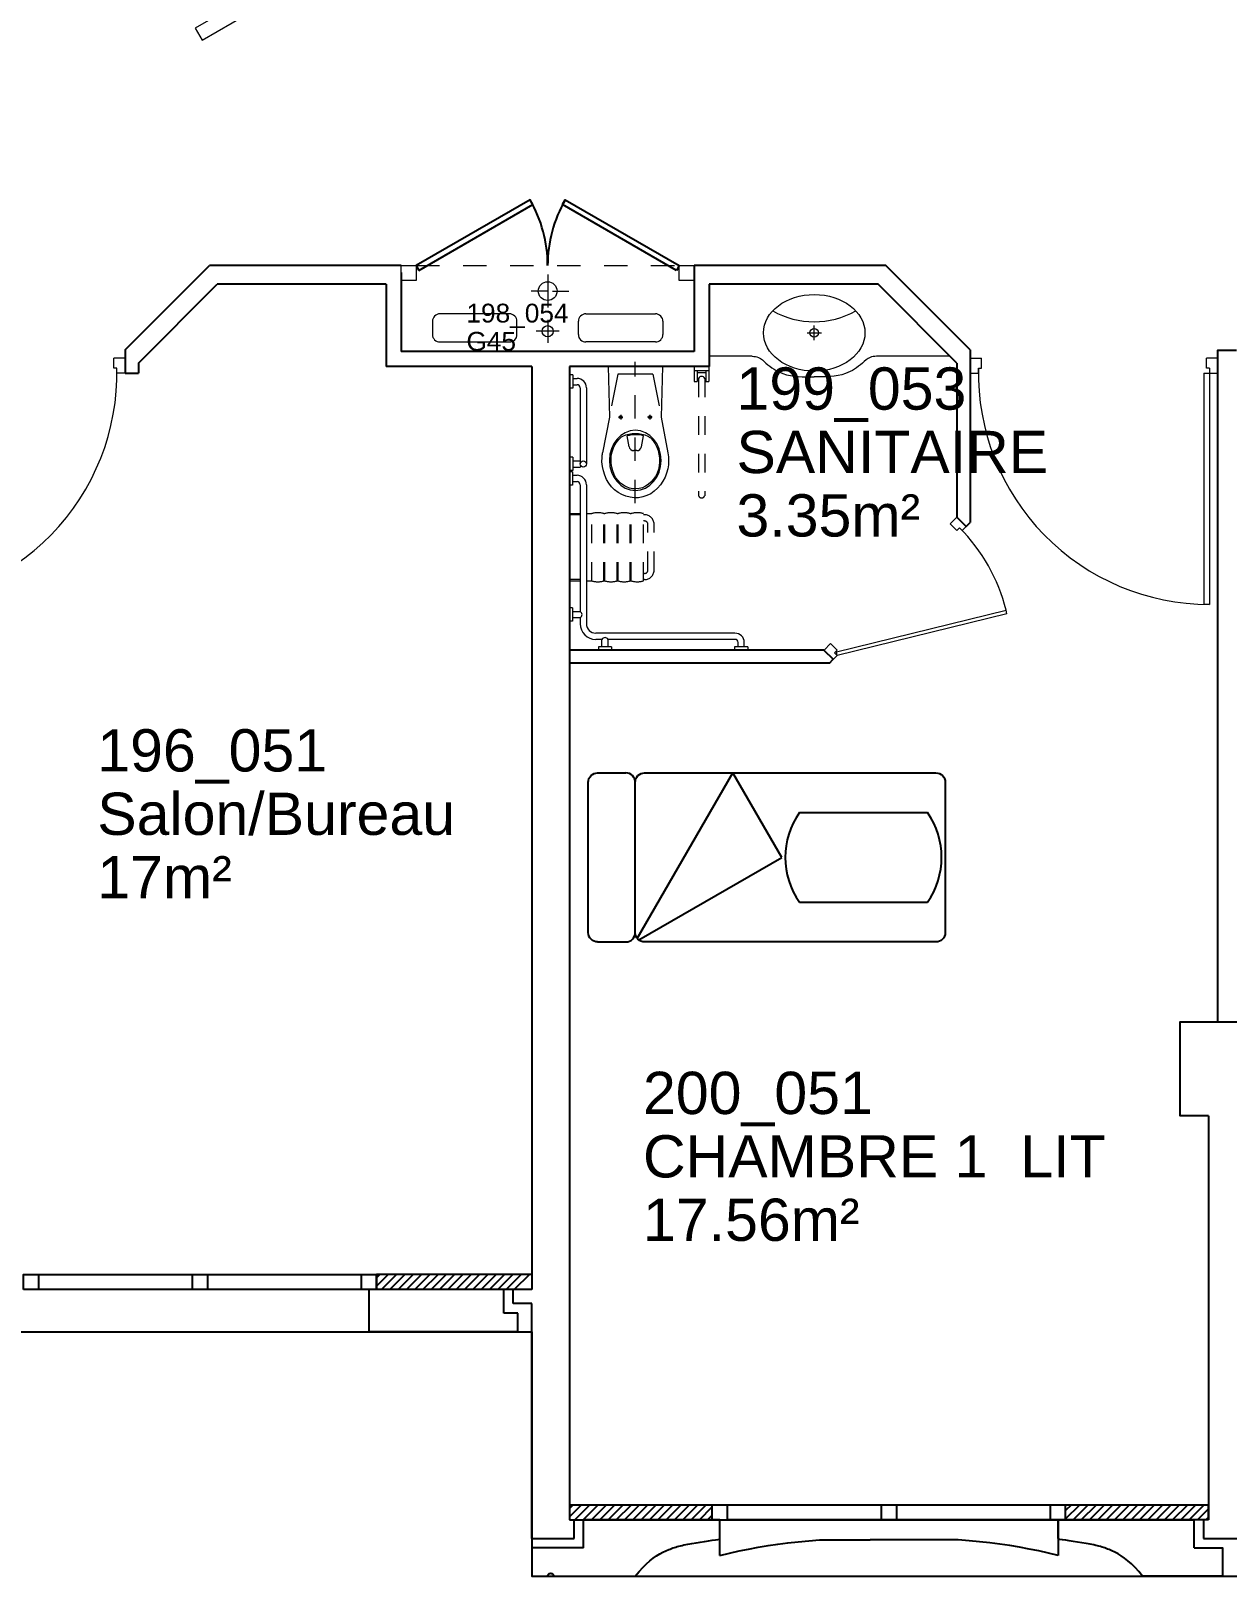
# Model space of a CAD drawing. Header units: metres. Extents: x -5 to 211, y -2 to 116.
# Drawn here: x 195.45 to 201.82, y 47.5 to 55.72 of the extents above; entities that cross this region are included whole.
import ezdxf

# ---------------------------------------------------------------- set-up
doc = ezdxf.new("R2010")
doc.units = ezdxf.units.M
doc.header["$MEASUREMENT"] = 0
for name, pattern in [('CACHÉ', [0.25, 0.125, -0.125]), ('CONTINU', [0]), ('HIDDEN2', [0.1875, 0.125, -0.0625])]:
    doc.linetypes.add(name, pattern=pattern)
doc.layers.get('0').update_dxf_attribs({"linetype": 'CONTINUOUS'})
for name, color, linetype in [('002 poteaux', 7, 'CONTINUOUS'), ('003 murs porteurs', 7, 'CONTINUOUS'), ('004 cloisons', 7, 'CONTINUOUS'), ('004 isolation', 7, 'CONTINUOUS'), ('005 Portes', 7, 'CONTINUOUS'), ('007 Fenêtre', 7, 'CONTINUOUS'), ('400 Lits', 150, 'CONTINUOUS'), ('A_CHASS', 4, 'CONTINUOUS'), ('A_Etiqu_Gaine', 8, 'CONTINUOUS'), ('A_Etiqu_Gaine_code', 8, 'CONTINUOUS'), ('A_Etiqu_Local', 8, 'CONTINUOUS'), ('A_MURS_CLOI', 7, 'CONTINUOUS'), ('CONTOUR', 54, 'CONTINUOUS')]:
    doc.layers.add(name, color=color, linetype=linetype)
doc.layers.add('A_PORT', color=8, linetype='CONTINUOUS', lineweight=0)
doc.layers.add('A_SANI', color=5, linetype='CONTINU', lineweight=0)
doc.styles.add('Attribut', font='arial.ttf')

# ---------------------------------------------------------------- blocks, each defined once
blk = doc.blocks.new('BROCA5-G973')
at = {"layer": '004 cloisons', "color": 5, "linetype": 'Continuous'}
for p, q in [((53.016285, 3.575227), (52.300285, 3.575227)), ((52.300285, 3.350223), (52.300285, 3.575227)), ((53.016285, 3.450223), (53.016285, 3.575227)), ((53.09137, 3.450223), (53.016285, 3.450223)), ((53.09137, 3.350223), (53.09137, 3.450223)), ((53.09137, 3.350223), (52.300285, 3.350223))]:
    blk.add_line(p, q, dxfattribs=at)
blk = doc.blocks.new('BROCA5-G981')
at = {"layer": '004 cloisons', "color": 52, "linetype": 'Continuous'}
for p, q in [((50.540024, 3.655227), (52.260025, 3.655227)), ((52.260025, 3.575227), (50.540024, 3.575227))]:
    blk.add_line(p, q, dxfattribs=at)
at = {"layer": '004 cloisons', "color": 7, "linetype": 'Continuous'}
for points in [[(50.46003, 3.575227), (50.46003, 3.655227), (50.540024, 3.655227), (50.540024, 3.575227)], [(51.360031, 3.575227), (51.360031, 3.655227), (51.440025, 3.655227), (51.440025, 3.575227)], [(52.260025, 3.575227), (52.260025, 3.655227), (52.340019, 3.655227), (52.340019, 3.575227)]]:
    blk.add_lwpolyline(points, close=True, dxfattribs=at)
blk = doc.blocks.new('BROCA5-G990')
at = {"layer": '004 cloisons', "color": 5, "linetype": 'Continuous'}
for p, q in [((55.966385, 2.350212), (56.69149, 2.350212)), ((55.966385, 2.250206), (55.966385, 2.350212)), ((56.69149, 2.200203), (56.69149, 2.350212))]:
    blk.add_line(p, q, dxfattribs=at)
for points in [[(56.416382, 2.050201), (56.396042, 2.07507), (56.376272, 2.096825), (56.357068, 2.115736), (56.338425, 2.132074), (56.320336, 2.14611), (56.302797, 2.158112), (56.285803, 2.168352), (56.269349, 2.1771), (56.25343, 2.184627), (56.238041, 2.191202), (56.238041, 2.191202), (56.230531, 2.194214), (56.223086, 2.197069), (56.215636, 2.199782), (56.208113, 2.202367), (56.200451, 2.204837), (56.19258, 2.207206), (56.184434, 2.209489), (56.175945, 2.211699), (56.167044, 2.21385), (56.157664, 2.215955), (56.157664, 2.215955), (56.137397, 2.220065), (56.115608, 2.224026), (56.092961, 2.227813), (56.070123, 2.231402), (56.047757, 2.234768), (56.02653, 2.237886), (56.007106, 2.240733), (55.99015, 2.243283), (55.976328, 2.245511), (55.966305, 2.247394)], [(56.69149, 2.200203), (56.841385, 2.200203), (56.841385, 2.050201), (56.416382, 2.050201)]]:
    blk.add_lwpolyline(points, dxfattribs=at)
blk = doc.blocks.new('BROCA5-G989')
at = {"layer": '004 cloisons'}
blk.add_blockref('BROCA5-G990', (0, 0), dxfattribs=at)
blk = doc.blocks.new('BROCA5-G992')
at = {"layer": '004 cloisons', "color": 1, "linetype": 'Continuous'}
for p in [(54.696983, 2.243614), (55.435791, 2.243614)]:
    blk.add_line(p, (54.966385, 2.243614), dxfattribs=at)
blk.add_lwpolyline([(54.166389, 2.160209), (54.217547, 2.172672), (54.268564, 2.184034), (54.319653, 2.194367), (54.371024, 2.203737), (54.422889, 2.212214), (54.475457, 2.219867), (54.52894, 2.226765), (54.583548, 2.232976), (54.639492, 2.23857), (54.696983, 2.243614)], dxfattribs=at)
blk = doc.blocks.new('BROCA5-G991')
at = {"layer": '004 cloisons', "color": 1, "linetype": 'Continuous'}
for points in [[(54.166389, 2.160209), (54.166389, 2.350212), (55.966385, 2.350212), (55.966385, 2.160209)], [(55.966385, 2.160209), (55.915228, 2.172672), (55.86421, 2.184034), (55.813121, 2.194367), (55.76175, 2.203737), (55.709886, 2.212214), (55.657318, 2.219867), (55.603835, 2.226765), (55.549227, 2.232976), (55.493282, 2.23857), (55.435791, 2.243614)]]:
    blk.add_lwpolyline(points, dxfattribs=at)
at = {"layer": '004 cloisons'}
blk.add_blockref('BROCA5-G992', (0, 0), dxfattribs=at)
blk = doc.blocks.new('BROCA5-G1008')
at = {"layer": '005 Portes', "color": 7, "linetype": 'Continuous'}
for points in [[(52.565075, 8.998774), (53.171291, 9.348772), (53.156292, 9.374752), (52.550076, 9.024754)], [(53.935078, 8.998774), (53.328861, 9.348772), (53.343861, 9.374752), (53.950077, 9.024754)]]:
    blk.add_lwpolyline(points, close=True, dxfattribs=at)
at = {"layer": '005 Portes', "color": 3, "linetype": 'Continuous'}
for centre, start, end in [((52.550076, 9.024754), 0.00001, 30.000011), ((53.950077, 9.024754), 150.000011, 180.000005)]:
    blk.add_arc(centre, 0.7, start, end, dxfattribs=at)
blk = doc.blocks.new('BROCA4-G1045')
at = {"layer": '004 cloisons', "color": 5, "linetype": 'Continuous'}
for p, q in [((63.166382, 2.350212), (63.891491, 2.350212)), ((63.166382, 2.250206), (63.166382, 2.350212)), ((63.891491, 2.200203), (63.891491, 2.350212))]:
    blk.add_line(p, q, dxfattribs=at)
for points in [[(63.616379, 2.050201), (63.596039, 2.07507), (63.576269, 2.096825), (63.557065, 2.115736), (63.538421, 2.132074), (63.520333, 2.14611), (63.502794, 2.158112), (63.4858, 2.168352), (63.469346, 2.1771), (63.453427, 2.184627), (63.438037, 2.191202), (63.438037, 2.191202), (63.430528, 2.194214), (63.423083, 2.197069), (63.415633, 2.199782), (63.40811, 2.202367), (63.400448, 2.204837), (63.392577, 2.207206), (63.384431, 2.209489), (63.375942, 2.211699), (63.367041, 2.21385), (63.357661, 2.215955), (63.357661, 2.215955), (63.337394, 2.220065), (63.315605, 2.224026), (63.292958, 2.227813), (63.27012, 2.231402), (63.247754, 2.234768), (63.226527, 2.237886), (63.207103, 2.240733), (63.190147, 2.243283), (63.176325, 2.245511), (63.166302, 2.247394)], [(63.891491, 2.200203), (64.166382, 2.200203), (64.166382, 2.050201), (64.081375, 2.050201)], [(64.051376, 2.050201), (63.616379, 2.050201)]]:
    blk.add_lwpolyline(points, dxfattribs=at)
blk.add_arc((64.066376, 2.050201), 0.015, 359.999983, 180.000005, dxfattribs=at)
blk = doc.blocks.new('A_Etiqu_Local')
at = {"style": 'Attribut', "flags": 1}
for tag, p in [('CODE_HOPITAL', (-0.4463, 1.9645)), ('CODE_SITE', (-0.4463, 1.7395)), ('CODE_BATIMENT', (-0.4463, 1.5145)), ('CODE_SECTEUR', (-0.4463, 1.2895)), ('CODE_ETAGE', (-0.4463, 1.0645)), ('NOM_NORMALISE', (-0.4463, -0.843)), ('SECTEUR_ACTIVITE', (-0.4463, -1.068)), ('SOUS_SECTEUR_ACTIVITE', (-0.4463, -1.293)), ('VOLUME', (-0.4463, -1.518)), ('SERVICE', (-0.4463, -1.743)), ('CODE_UG', (-0.4463, -1.968)), ('CODE_UA', (-0.4463, -2.193)), ('CODE_POLE', (-0.4463, -2.418)), ('OCCUPANT_EXTERNE', (-0.4463, -2.643)), ('DISPONIBILITE', (-0.4463, -2.868)), ('ACCES_HANDICAPES', (-0.4463, -3.093)), ('NATURE_SOL', (-0.4463, -3.318)), ('RISQUE_LABORATOIRE', (-0.4463, -3.543)), ('AMIANTE', (-0.4463, -3.768))]:
    blk.add_attdef(tag, p, '', height=0.15, dxfattribs=at)
at = {"layer": 'A_Etiqu_Local', "style": 'Attribut'}
for tag, p in [('CODE_PIECE', (-0.4437, 0.5281)), ('NOM_USAGE', (-0.4437, 0.1906)), ('SURFACE', (-0.4437, -0.1469))]:
    blk.add_attdef(tag, p, '', height=0.225, dxfattribs=at)
blk = doc.blocks.new('A_Etiqu_Gaine')
at = {"style": 'Attribut', "flags": 1}
for tag, p in [('CODE_HOPITAL', (-0.4323, 0.8651)), ('CODE_SITE', (-0.4323, 0.7151)), ('CODE_BATIMENT', (-0.4323, 0.5651)), ('CODE_SECTEUR', (-0.4323, 0.4151)), ('CODE_ETAGE', (-0.4323, 0.2651)), ('NOM_NORMALISE', (-0.4323, -0.3349)), ('SECTEUR_ACTIVITE', (-0.4323, -0.4849)), ('SOUS_SECTEUR_ACTIVITE', (-0.4323, -0.6349)), ('SURFACE', (-0.4323, -0.7849)), ('CODE_UG', (-0.4323, -0.9349)), ('CODE_POLE', (-0.4323, -1.0849)), ('AMIANTE', (-0.4323, -1.2349))]:
    blk.add_attdef(tag, p, '', height=0.1, dxfattribs=at)
at = {"layer": 'A_Etiqu_Gaine', "style": 'Attribut'}
blk.add_attdef('NOM_USAGE', (-0.4323, -0.1849), '', height=0.1, dxfattribs=at)
at = {"layer": 'A_Etiqu_Gaine_code', "style": 'Attribut'}
blk.add_attdef('CODE_PIECE', (-0.4323, -0.0349), '', height=0.1, dxfattribs=at)

msp = doc.modelspace()

# ---------------------------------------------------------------- linework, layer by layer
at = {"layer": '002 poteaux', "color": 8, "linetype": 'Continuous'}
msp.add_lwpolyline([(201.7167, 49.9461), (201.5666, 49.9461), (201.5666, 50.4461), (202.0666, 50.4461), (202.0666, 49.9461), (201.9167, 49.9461)], dxfattribs=at)
at = {"layer": '003 murs porteurs', "color": 8, "linetype": 'Continuous'}
for p, q in [((201.7166, 49.9461), (201.7166, 47.7963)), ((201.6917, 47.7963), (201.6917, 47.6963)), ((201.7168, 47.7963), (201.6917, 47.7963)), ((201.6917, 47.6963), (201.9414, 47.6963))]:
    msp.add_line(p, q, dxfattribs=at)
at = {"layer": '003 murs porteurs', "color": 8, "linetype": 'CACHÉ'}
for p, q in [((195.4501, 48.7963), (197.2505, 48.7963)), ((198.6666, 47.4963), (201.3666, 47.4963))]:
    msp.add_line(p, q, dxfattribs=at)
at = {"layer": '004 isolation', "color": 8, "linetype": 'Continuous'}
for p, q in [((197.3074, 49.1013), (197.2902, 49.0842)), ((197.2902, 49.04), (197.3516, 49.1013)), ((198.1166, 49.1013), (197.2902, 49.1013)), ((197.2902, 49.0213), (197.2902, 49.1013)), ((197.3958, 49.1013), (197.3158, 49.0214)), ((197.36, 49.0214), (197.44, 49.1013)), ((197.4842, 49.1013), (197.4042, 49.0213)), ((197.4484, 49.0214), (197.5284, 49.1013)), ((197.5726, 49.1013), (197.4926, 49.0214)), ((197.5368, 49.0214), (197.6168, 49.1013)), ((197.661, 49.1013), (197.581, 49.0214)), ((197.6252, 49.0214), (197.7052, 49.1013)), ((197.7493, 49.1013), (197.6694, 49.0214)), ((197.7136, 49.0214), (197.7935, 49.1013)), ((197.8377, 49.1013), (197.7577, 49.0214)), ((197.802, 49.0214), (197.8819, 49.1014)), ((197.9261, 49.1013), (197.8461, 49.0214)), ((197.8904, 49.0214), (197.9703, 49.1013)), ((198.0145, 49.1013), (197.9345, 49.0214)), ((197.9787, 49.0214), (198.0587, 49.1013)), ((198.1029, 49.1013), (198.0229, 49.0214)), ((198.1166, 49.0213), (197.2902, 49.0213)), ((198.3166, 47.8125), (198.3805, 47.8763)), ((198.3166, 47.8763), (199.1566, 47.8763)), ((198.4247, 47.8763), (198.3447, 47.7963)), ((198.3889, 47.7963), (198.4689, 47.8763)), ((198.5131, 47.8763), (198.4331, 47.7963)), ((198.4773, 47.7963), (198.5573, 47.8763)), ((198.6015, 47.8763), (198.5215, 47.7963)), ((198.5656, 47.7963), (198.6457, 47.8763)), ((198.6899, 47.8763), (198.6099, 47.7963)), ((198.654, 47.7963), (198.734, 47.8763)), ((198.7782, 47.8763), (198.6982, 47.7963)), ((198.7424, 47.7963), (198.8224, 47.8763)), ((198.8666, 47.8763), (198.7866, 47.7963)), ((198.8308, 47.7963), (198.9108, 47.8763)), ((198.955, 47.8763), (198.875, 47.7963)), ((198.9192, 47.7963), (198.9992, 47.8763)), ((199.0434, 47.8763), (198.9634, 47.7963)), ((199.0076, 47.7963), (199.0766, 47.8653)), ((199.0766, 47.7963), (199.0766, 47.8763)), ((199.1566, 47.8763), (199.1566, 47.7963)), ((200.8766, 47.7963), (200.8766, 47.8763)), ((200.8766, 47.8763), (201.7166, 47.8763)), ((200.9879, 47.8763), (200.9566, 47.845)), ((200.9566, 47.8008), (201.0321, 47.8763)), ((200.9566, 47.7963), (200.9566, 47.8763)), ((201.0763, 47.8763), (200.9963, 47.7963)), ((201.0405, 47.7963), (201.1205, 47.8763)), ((201.1647, 47.8763), (201.0847, 47.7963)), ((201.1289, 47.7963), (201.2089, 47.8763)), ((201.2531, 47.8763), (201.1731, 47.7963)), ((201.2173, 47.7963), (201.2973, 47.8763)), ((201.3415, 47.8763), (201.2615, 47.7963)), ((201.3057, 47.7963), (201.3857, 47.8763)), ((201.4299, 47.8763), (201.3499, 47.7963)), ((201.3941, 47.7963), (201.4741, 47.8763)), ((201.5183, 47.8763), (201.4383, 47.7963)), ((201.4825, 47.7963), (201.5625, 47.8763)), ((201.6067, 47.8763), (201.5266, 47.7963)), ((201.5709, 47.7963), (201.6509, 47.8763)), ((201.695, 47.8763), (201.615, 47.7963)), ((201.7166, 47.7963), (201.7166, 47.8763)), ((198.3166, 47.7963), (199.1566, 47.7963)), ((199.0766, 47.8211), (199.0518, 47.7963)), ((201.7166, 47.7963), (200.8766, 47.7963)), ((201.6592, 47.7963), (201.7166, 47.8537)), ((201.7166, 47.8095), (201.7034, 47.7963))]:
    msp.add_line(p, q, dxfattribs=at)
at = {"layer": '400 Lits', "color": 8, "linetype": 'Continuous'}
for p, q in [((198.4665, 51.771), (198.6165, 51.771)), ((198.6774, 50.8899), (199.1861, 51.771)), ((199.4459, 51.321), (199.1861, 51.771)), ((198.6665, 50.921), (198.6665, 51.721)), ((199.5404, 51.5596), (200.222, 51.5596)), ((198.6854, 50.8819), (199.4459, 51.321)), ((199.5404, 51.0825), (200.222, 51.0825)), ((198.4665, 50.871), (198.6165, 50.871))]:
    msp.add_line(p, q, dxfattribs=at)
for points in [[(198.4665, 50.871, -0.414214), (198.4165, 50.921), (198.4165, 51.721, -0.414214), (198.4665, 51.771)], [(198.6165, 50.871, 0.414213), (198.6665, 50.921), (198.6665, 51.721, 0.414214), (198.6165, 51.771)], [(198.7165, 50.871, -0.414213), (198.6665, 50.921), (198.6665, 51.721, -0.414214), (198.7165, 51.771)], [(198.7163, 51.771), (200.2665, 51.771, -0.414214), (200.3165, 51.721), (200.3165, 50.921, -0.414214), (200.2665, 50.871), (198.7163, 50.871)]]:
    msp.add_lwpolyline(points, format="xyb", dxfattribs=at)
for start, end in [(145.00777, 214.99254), (325.00791, 34.99193)]:
    msp.add_arc((199.8812, 51.321), 0.416, start, end, dxfattribs=at)
at = {"layer": 'A_CHASS', "color": 8, "linetype": 'Continuous'}
for p, q in [((199.1566, 47.8763), (200.8766, 47.8763)), ((200.8766, 47.7963), (199.1566, 47.7963))]:
    msp.add_line(p, q, dxfattribs=at)
for points in [[(199.9766, 47.7963), (199.9766, 47.8763)], [(200.0566, 47.8763), (200.0566, 47.7963)]]:
    msp.add_lwpolyline(points, dxfattribs=at)
at = {"layer": 'A_MURS_CLOI', "color": 8, "linetype": 'Continuous'}
for p, q in [((195.9523, 54.0229), (196.4003, 54.4709)), ((197.4203, 54.4709), (196.4003, 54.4709)), ((200.0003, 54.4709), (198.9803, 54.4709)), ((198.9803, 54.4709), (198.9803, 54.0138)), ((200.4483, 54.0229), (200.0003, 54.4709)), ((196.0223, 53.9514), (196.4417, 54.3709)), ((197.3403, 54.3709), (196.4417, 54.3709)), ((197.3403, 54.3709), (197.3403, 53.9338)), ((197.4203, 54.4334), (197.4203, 54.0138)), ((199.9589, 54.3709), (199.0603, 54.3709)), ((199.0603, 54.3709), (199.0603, 53.9338)), ((200.3783, 53.9514), (199.9589, 54.3709)), ((195.9523, 54.0229), (195.9523, 53.8972)), ((196.0223, 53.9514), (196.0223, 53.8972)), ((198.9803, 54.0138), (197.4203, 54.0138)), ((200.3783, 53.9514), (200.3782, 53.1315)), ((200.4483, 54.0229), (200.4483, 53.1031)), ((195.9517, 53.8972), (196.0223, 53.8972)), ((198.1166, 53.9338), (197.3403, 53.9338)), ((198.1166, 53.9338), (198.1166, 49.0213)), ((199.0603, 53.9338), (198.3166, 53.9338)), ((198.3166, 53.9338), (198.3166, 47.7963)), ((201.7664, 50.4461), (201.7664, 53.9209)), ((200.378, 53.1317), (200.3783, 53.1321)), ((200.378, 53.1317), (200.4275, 53.0822)), ((200.4275, 53.0822), (200.4483, 53.1031)), ((199.6706, 52.4243), (198.3166, 52.4243)), ((199.6706, 52.4243), (199.6709, 52.4246)), ((199.6709, 52.4246), (199.7204, 52.3751)), ((199.6996, 52.3543), (198.3166, 52.3543)), ((199.6996, 52.3543), (199.7204, 52.3751)), ((198.0166, 48.9463), (198.0166, 49.0213)), ((198.1166, 48.9463), (198.0166, 48.9463)), ((198.1166, 47.6963), (198.1166, 48.9463)), ((198.3363, 47.8763), (198.3166, 47.8566)), ((198.3166, 47.7963), (198.3415, 47.7963)), ((198.3415, 47.6963), (198.3415, 47.7963)), ((198.1166, 47.6963), (198.3415, 47.6963))]:
    msp.add_line(p, q, dxfattribs=at)
msp.add_lwpolyline([(201.7667, 53.9209), (201.7667, 54.0209), (201.8667, 54.0209)], dxfattribs=at)
at = {"layer": 'A_PORT', "color": 8, "linetype": 'CACHÉ'}
msp.add_line((197.5003, 54.4709), (198.9003, 54.4709), dxfattribs=at)
at = {"layer": 'A_PORT', "color": 8, "linetype": 'Continuous'}
for p, q in [((195.9517, 53.9772), (195.8918, 53.9772)), ((195.8918, 53.925), (195.8918, 53.9772)), ((200.4489, 53.9772), (200.5088, 53.9772)), ((200.5088, 53.925), (200.5088, 53.9772)), ((201.7667, 53.9772), (201.7068, 53.9772)), ((201.7068, 53.925), (201.7068, 53.9772)), ((195.9078, 53.925), (195.8918, 53.925)), ((195.9078, 53.8972), (195.9078, 53.925)), ((195.9517, 53.8972), (195.9078, 53.8972)), ((200.4489, 53.8972), (200.4928, 53.8972)), ((200.4928, 53.925), (200.5088, 53.925)), ((200.4928, 53.8972), (200.4928, 53.925)), ((201.6928, 53.8972), (201.6928, 52.6672)), ((201.6928, 53.8972), (201.7667, 53.8972)), ((201.7228, 53.925), (201.7068, 53.925)), ((201.7228, 53.925), (201.7228, 52.6672)), ((201.7228, 52.6672), (201.6928, 52.6672))]:
    msp.add_line(p, q, dxfattribs=at)
at = {"layer": 'A_PORT', "color": 8}
for p, q in [((199.7371, 52.4155), (200.6401, 52.6364)), ((200.6447, 52.6169), (200.64, 52.6364)), ((200.6447, 52.6169), (199.7419, 52.396))]:
    msp.add_line(p, q, dxfattribs=at)
at = {"layer": 'A_PORT', "color": 8, "linetype": 'Continuous'}
for points in [[(197.4003, 56.2709), (197.3642, 56.3332), (196.325, 55.7332), (196.361, 55.6709)], [(197.5003, 54.4709), (197.5003, 54.3909), (197.4203, 54.3909), (197.4203, 54.4709)], [(198.9803, 54.4709), (198.9803, 54.3909), (198.9003, 54.3909), (198.9003, 54.4709)]]:
    msp.add_lwpolyline(points, close=True, dxfattribs=at)
at = {"layer": 'A_PORT', "color": 8}
msp.add_lwpolyline([(200.3783, 53.0607), (200.3924, 53.0749), (200.4066, 53.0607), (200.4278, 53.0819), (200.3783, 53.1314), (200.3429, 53.0961), (200.3783, 53.0607)], dxfattribs=at)
at = {"layer": 'A_PORT', "color": 8, "linetype": 'Continuous'}
for centre, start, end in [((194.6778, 53.8972), 270, 1.29426), ((201.7228, 53.8972), 178.70574, 270)]:
    msp.add_arc(centre, 1.23, start, end, dxfattribs=at)
at = {"layer": 'A_PORT', "color": 8}
msp.add_arc((199.7278, 52.4102), 0.94, 13.92465, 45, dxfattribs=at)
at = {"layer": 'A_SANI', "color": 8, "linetype": 'Continuous'}
for p, q in [((198.2004, 54.4225), (198.2004, 54.2468)), ((198.2004, 54.3347), (198.1125, 54.3347)), ((198.2254, 54.3347), (198.3133, 54.3347)), ((197.997, 54.2138), (197.627, 54.2138)), ((198.4038, 54.2138), (198.7738, 54.2138)), ((197.587, 54.1738), (197.587, 54.1038)), ((198.037, 54.1038), (198.037, 54.1738)), ((198.2619, 54.1209), (198.1389, 54.1209)), ((198.2004, 54.1824), (198.2004, 54.0594)), ((198.3638, 54.1038), (198.3638, 54.1738)), ((198.8138, 54.1738), (198.8138, 54.1038)), ((199.581, 54.1125), (199.6575, 54.1125)), ((199.6192, 54.0743), (199.6192, 54.1508)), ((197.627, 54.0638), (197.997, 54.0638)), ((198.7738, 54.0638), (198.4038, 54.0638)), ((199.2881, 53.9885), (199.0603, 53.9885)), ((200.3412, 53.9885), (199.9503, 53.9885)), ((200.4483, 54.0209), (200.4483, 53.9409)), ((198.3335, 53.8885), (198.3167, 53.8885)), ((198.3335, 53.8885), (198.3335, 53.8178)), ((198.3335, 53.8697), (198.3567, 53.8697)), ((198.5218, 53.9338), (198.5293, 53.6638)), ((198.5737, 53.8931), (198.5394, 53.7232)), ((198.7599, 53.8931), (198.5737, 53.8931)), ((198.7599, 53.8931), (198.7941, 53.7232)), ((198.8118, 53.9338), (198.8043, 53.6638)), ((198.9808, 53.9338), (198.9808, 53.8543)), ((198.9808, 53.9128), (199.0588, 53.9128)), ((198.9967, 53.9128), (198.9967, 53.8543)), ((198.9967, 53.9018), (199.043, 53.9018)), ((198.9967, 53.8619), (199.0033, 53.8619)), ((199.0363, 53.8619), (199.043, 53.8619)), ((199.043, 53.9128), (199.043, 53.8543)), ((199.0588, 53.9338), (199.0588, 53.8543)), ((198.3335, 53.8178), (198.3167, 53.8178)), ((198.3335, 53.8367), (198.3567, 53.8367)), ((198.3737, 53.8197), (198.3737, 53.415)), ((198.4067, 53.8197), (198.4067, 53.415)), ((198.9808, 53.8543), (198.9967, 53.8543)), ((199.043, 53.8543), (199.0588, 53.8543)), ((198.5293, 53.6638), (198.4928, 53.4733)), ((198.5773, 53.6638), (198.6013, 53.6638)), ((198.5893, 53.6758), (198.5893, 53.6518)), ((198.7563, 53.6638), (198.7323, 53.6638)), ((198.7443, 53.6758), (198.7443, 53.6518)), ((198.8043, 53.6638), (198.8407, 53.4733)), ((198.6337, 53.5064), (198.6239, 53.5645)), ((198.6999, 53.5064), (198.7097, 53.5646)), ((198.3167, 53.4504), (198.3167, 53.3797)), ((198.3335, 53.4504), (198.3167, 53.4504)), ((198.3335, 53.4504), (198.3335, 53.3797)), ((198.6752, 53.4855), (198.6583, 53.4855)), ((198.3333, 53.3734), (198.3166, 53.3734)), ((198.3335, 53.3797), (198.3167, 53.3797)), ((198.3333, 53.3734), (198.3333, 53.3027)), ((198.3335, 53.4315), (198.3737, 53.4315)), ((198.3335, 53.3985), (198.3737, 53.3985)), ((198.3333, 53.3027), (198.3166, 53.3027)), ((198.3333, 53.3545), (198.3566, 53.3545)), ((198.3333, 53.3215), (198.3566, 53.3215)), ((198.3736, 53.3045), (198.3736, 52.6298)), ((198.4066, 53.3045), (198.4066, 52.5643)), ((198.3166, 52.6487), (198.3166, 52.578)), ((198.3333, 52.6487), (198.3166, 52.6487)), ((198.3333, 52.6487), (198.3333, 52.578)), ((198.3333, 52.6298), (198.3736, 52.6298)), ((198.3333, 52.578), (198.3166, 52.578)), ((198.3333, 52.5968), (198.3736, 52.5968)), ((198.3736, 52.5968), (198.3736, 52.5643)), ((199.1968, 52.5143), (198.4566, 52.5143)), ((198.4891, 52.4813), (198.4566, 52.4813)), ((198.4891, 52.4411), (198.4891, 52.4813)), ((198.5221, 52.4411), (198.5221, 52.4813)), ((199.1968, 52.4813), (198.5221, 52.4813)), ((199.2138, 52.4411), (199.2138, 52.4643)), ((199.2468, 52.4411), (199.2468, 52.4643)), ((198.5409, 52.4411), (198.4702, 52.4411)), ((198.4702, 52.4411), (198.4702, 52.4243)), ((198.5409, 52.4243), (198.4702, 52.4243)), ((198.5409, 52.4411), (198.5409, 52.4243)), ((199.195, 52.4411), (199.195, 52.4243)), ((199.2657, 52.4411), (199.195, 52.4411)), ((199.2657, 52.4411), (199.2657, 52.4243))]:
    msp.add_line(p, q, dxfattribs=at)
at = {"layer": 'A_SANI', "color": 8, "linetype": 'HIDDEN2'}
msp.add_line((198.6668, 53.206), (198.6668, 53.9582), dxfattribs=at)
at = {"layer": 'A_SANI', "color": 8, "linetype": 'HIDDEN2', "ltscale": 0.5}
for p, q in [((199.0033, 53.8695), (199.0033, 53.2459)), ((199.0363, 53.8695), (199.0363, 53.2459)), ((198.3166, 53.151), (198.3736, 53.151)), ((198.3736, 53.1442), (198.3166, 53.1442)), ((198.4066, 53.151), (198.4349, 53.151)), ((198.4349, 52.7924), (198.4349, 53.151)), ((198.4999, 52.7924), (198.4999, 53.151)), ((198.4999, 53.151), (198.5049, 53.151)), ((198.5049, 52.7924), (198.5049, 53.151)), ((198.5699, 52.7924), (198.5699, 53.151)), ((198.5699, 53.151), (198.5749, 53.151)), ((198.5749, 52.7924), (198.5749, 53.151)), ((198.6399, 52.7924), (198.6399, 53.151)), ((198.6399, 53.151), (198.6449, 53.151)), ((198.6449, 52.7924), (198.6449, 53.151)), ((198.7099, 52.7924), (198.7099, 53.151)), ((198.7166, 53.1442), (198.7099, 53.1442)), ((198.7166, 53.1112), (198.7099, 53.1112)), ((198.7336, 52.8492), (198.7336, 53.0942)), ((198.7666, 52.8492), (198.7666, 53.0942)), ((198.3736, 52.7992), (198.3166, 52.7992)), ((198.3166, 52.7924), (198.3736, 52.7924)), ((198.4066, 52.7924), (198.4349, 52.7924)), ((198.4999, 52.7924), (198.5049, 52.7924)), ((198.5699, 52.7924), (198.5749, 52.7924)), ((198.6399, 52.7924), (198.6449, 52.7924)), ((198.7166, 52.8322), (198.7099, 52.8322)), ((198.7166, 52.7992), (198.7099, 52.7992))]:
    msp.add_line(p, q, dxfattribs=at)
at = {"layer": 'A_SANI', "color": 8}
for p, q in [((199.7065, 52.4597), (199.6712, 52.4243)), ((199.6712, 52.4243), (199.7207, 52.3748)), ((199.7419, 52.4243), (199.7065, 52.4597)), ((199.7207, 52.3748), (199.7419, 52.396)), ((199.7278, 52.4102), (199.7419, 52.4243)), ((199.7419, 52.396), (199.7278, 52.4102)), ((199.7419, 52.396), (199.7371, 52.4155))]:
    msp.add_line(p, q, dxfattribs=at)
at = {"layer": 'A_SANI', "color": 8, "linetype": 'Continuous'}
for centre, radius in [((198.2004, 54.3347), 0.05), ((198.2004, 54.1209), 0.03), ((199.6192, 54.1125), 0.023), ((198.5893, 53.6638), 0.008), ((198.7443, 53.6638), 0.008), ((198.3902, 53.415), 0.0165)]:
    msp.add_circle(centre, radius, dxfattribs=at)
for centre, radius, start, end in [((197.627, 54.1738), 0.04, 90.00006, 179.99994), ((197.997, 54.1738), 0.04, 0.00067, 90.00076), ((198.4038, 54.1738), 0.04, 89.99924, 179.99933), ((198.7738, 54.1738), 0.04, 359.99996, 90.00004), ((199.6192, 54.6191), 0.4476, 240.42755, 299.57245), ((197.627, 54.1038), 0.04, 180.00067, 270.00076), ((197.997, 54.1038), 0.04, 270.00067, 0.00076), ((198.4038, 54.1038), 0.04, 179.99924, 269.99933), ((198.7738, 54.1038), 0.04, 269.99924, 359.99933), ((198.3567, 53.8197), 0.05, 360, 90), ((199.0198, 53.8629), 0.0178, 21.92878, 158.07122), ((198.3567, 53.8197), 0.017, 360, 90), ((198.6201, 53.5153), 0.05, 115.27673, 133.69166), ((198.6672, 53.4156), 0.1602, 64.7386, 115.27673), ((198.6672, 53.4102), 0.1602, 74.61449, 105.64877), ((198.7142, 53.5153), 0.05, 45.91597, 64.7386), ((198.6583, 53.5105), 0.025, 189.51743, 270), ((198.6752, 53.5105), 0.025, 270, 350.48257), ((198.3645, 53.415), 0.0189, 299.13506, 320.11187), ((198.3566, 53.3045), 0.05, 360, 90), ((198.3566, 53.3045), 0.017, 360, 90), ((198.3644, 52.6133), 0.0189, 299.13506, 60.86494), ((198.4566, 52.5643), 0.083, 180, 270), ((198.4566, 52.5643), 0.05, 180, 270), ((198.5056, 52.4721), 0.0189, 29.13506, 150.86494), ((199.1968, 52.4643), 0.05, 0, 90), ((199.1968, 52.4643), 0.017, 0, 90)]:
    msp.add_arc(centre, radius, start, end, dxfattribs=at)
at = {"layer": 'A_SANI', "color": 8, "linetype": 'HIDDEN2', "ltscale": 0.5}
for centre, radius, start, end in [((199.0198, 53.2512), 0.0173, 197.79386, 342.20614), ((198.4674, 53.0386), 0.1169, 73.86503, 106.13497), ((198.5374, 53.0386), 0.1169, 73.86503, 106.13497), ((198.6074, 53.0386), 0.1169, 73.86503, 106.13497), ((198.6774, 53.0386), 0.1169, 73.86503, 106.13497), ((198.7166, 53.0942), 0.05, 0, 90), ((198.7166, 53.0942), 0.017, 0, 90), ((198.4674, 52.9047), 0.1169, 253.86503, 286.13497), ((198.5374, 52.9047), 0.1169, 253.86503, 286.13497), ((198.6074, 52.9047), 0.1169, 253.86503, 286.13497), ((198.6774, 52.9047), 0.1169, 253.86503, 286.13497), ((198.7166, 52.8492), 0.05, 270, 0), ((198.7166, 52.8492), 0.017, 270, 0)]:
    msp.add_arc(centre, radius, start, end, dxfattribs=at)
at = {"layer": 'A_SANI', "color": 8, "linetype": 'Continuous'}
msp.add_ellipse((199.6192, 54.1125), major_axis=(-0.27, 0), ratio=0.755556, dxfattribs=at)
at = {"layer": 'A_SANI', "color": 8, "linetype": 'Continuous', "extrusion": (0, 0, -1)}
msp.add_ellipse((198.6668, 53.4338), major_axis=(0, 0.16), ratio=0.859387, dxfattribs=at)
at = {"layer": 'A_SANI', "color": 8, "linetype": 'Continuous'}
for points in [[(199.2881, 53.9885), (199.3223, 53.9815), (199.3623, 53.9515), (199.4521, 53.8959), (199.6192, 53.8785)], [(199.9503, 53.9885), (199.9161, 53.9815), (199.8762, 53.9515), (199.7863, 53.8959), (199.6192, 53.8785)]]:
    msp.add_spline(points, degree=3, dxfattribs=at)
for points, knots in [([(198.749, 53.5513), (198.7844, 53.517), (198.8026, 53.4589), (198.7852, 53.3512), (198.7491, 53.3045), (198.6602, 53.2725), (198.6089, 53.2872), (198.5423, 53.3648), (198.5291, 53.4263), (198.5508, 53.5077), (198.566, 53.5328), (198.5855, 53.5515)], [0.692162, 0.692162, 0.692162, 0.692162, 1.75636, 1.75636, 2.841981, 2.841981, 3.927602, 3.927602, 5.013223, 5.013223, 5.598138, 5.598138, 5.598138, 5.598138]), ([(198.8407, 53.4733), (198.8453, 53.4468), (198.8455, 53.4175), (198.8271, 53.3263), (198.7852, 53.2698), (198.6716, 53.2226), (198.603, 53.2355), (198.51, 53.3185), (198.4854, 53.385), (198.4904, 53.4575), (198.4914, 53.4654), (198.4928, 53.4733)], [1.357319, 1.357319, 1.357319, 1.357319, 1.801245, 1.801245, 2.798426, 2.798426, 3.795608, 3.795608, 4.792789, 4.792789, 4.916836, 4.916836, 4.916836, 4.916836])]:
    msp.add_open_spline(points, degree=3, knots=knots, dxfattribs=at)
at = {"layer": 'CONTOUR', "color": 8}
msp.add_lwpolyline([(185.4002, 49.721), (187.2502, 49.721), (187.2502, 48.7963), (198.1166, 48.7963), (198.1166, 47.4963), (209.1162, 47.4963), (209.1162, 54.6709), (208.3659, 54.6709), (208.3659, 56.2709), (209.1413, 56.2709), (209.1413, 59.8212), (210.8494, 59.8212), (210.8494, 70.6212), (203.6499, 70.6212), (203.6499, 69.9294), (201.9503, 69.9294), (201.9503, 72.1208), (187.2502, 72.1208), (187.2502, 66.5211), (185.4002, 66.5211)], dxfattribs=at)

# ---------------------------------------------------------------- block references
at = {"layer": '003 murs porteurs', "color": 8}
for name in ['BROCA5-G973', 'BROCA5-G991', 'BROCA5-G989']:
    msp.add_blockref(name, (144.9502, 45.4461), dxfattribs=at)
at = {"layer": '003 murs porteurs', "color": 8, "xscale": -1}
msp.add_blockref('BROCA4-G1045', (262.283, 45.4461), dxfattribs=at)
at = {"layer": '007 Fenêtre', "color": 8}
msp.add_blockref('BROCA5-G981', (144.9502, 45.4461), dxfattribs=at)
at = {"layer": 'A_Etiqu_Gaine', "color": 8}
ref = msp.add_blockref('A_Etiqu_Gaine', (198.2003, 54.2024), dxfattribs=at)
ref.add_attrib('CODE_PIECE', '198_054', (197.7679, 54.1675), dxfattribs={"layer": 'A_Etiqu_Gaine_code', "height": 0.1, "style": 'Attribut'})
ref.add_attrib('NOM_USAGE', 'G45', (197.7679, 54.0175), dxfattribs={"height": 0.1, "style": 'Attribut'})
at = {"layer": 'A_Etiqu_Local', "color": 8}
ref = msp.add_blockref('A_Etiqu_Local', (199.6488, 53.1755), dxfattribs=at)
ref.add_attrib('CODE_PIECE', '199_053', (199.2052, 53.7036), dxfattribs={"height": 0.225, "style": 'Attribut'})
ref.add_attrib('NOM_USAGE', 'SANITAIRE', (199.2052, 53.3661), dxfattribs={"height": 0.225, "style": 'Attribut'})
ref.add_attrib('SURFACE', '3.35m²', (199.2052, 53.0286), dxfattribs={"height": 0.225, "style": 'Attribut'})
ref = msp.add_blockref('A_Etiqu_Local', (196.2469, 51.2501), dxfattribs=at)
ref.add_attrib('CODE_PIECE', '196_051', (195.8033, 51.7782), dxfattribs={"height": 0.225, "style": 'Attribut'})
ref.add_attrib('NOM_USAGE', 'Salon/Bureau', (195.8033, 51.4407), dxfattribs={"height": 0.225, "style": 'Attribut'})
ref.add_attrib('SURFACE', '17m²', (195.8033, 51.1032), dxfattribs={"height": 0.225, "style": 'Attribut'})
ref = msp.add_blockref('A_Etiqu_Local', (199.1512, 49.4271), dxfattribs=at)
ref.add_attrib('CODE_PIECE', '200_051', (198.7076, 49.9552), dxfattribs={"height": 0.225, "style": 'Attribut'})
ref.add_attrib('NOM_USAGE', 'CHAMBRE 1  LIT', (198.7076, 49.6177), dxfattribs={"height": 0.225, "style": 'Attribut'})
ref.add_attrib('SURFACE', '17.56m²', (198.7076, 49.2802), dxfattribs={"height": 0.225, "style": 'Attribut'})
at = {"layer": 'A_PORT', "color": 8}
msp.add_blockref('BROCA5-G1008', (144.9502, 45.4461), dxfattribs=at)

doc.saveas('drawing.dxf')
